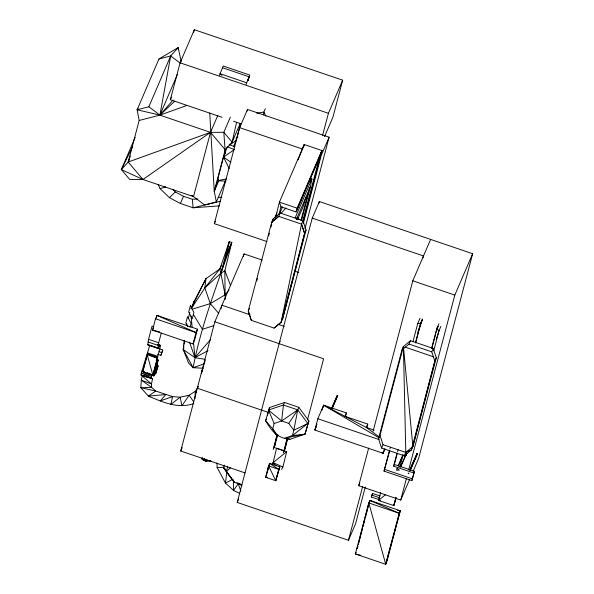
<?xml version="1.0" encoding="UTF-8"?>
<svg xmlns="http://www.w3.org/2000/svg" width="594" height="594" viewBox="0 0 594 594"><rect width="100%" height="100%" fill="white"/><g stroke="black" fill="none" stroke-linecap="round" stroke-linejoin="round"><path stroke-width="0.89" d="M297.163 219.32L297.193 217.486L298.114 218.288L297.713 219.802M157.848 344.423L160.38 345.277L160.358 346.302L157.039 359.036M236.189 139.56L236.271 137.756M194.966 398.708L195.315 391.305L198.314 386.753M153.742 326.67L152.057 326.099L148.559 339.337L147.817 344.847L157.952 348.292L160.38 345.277M157.952 348.292L158.702 342.783L161.264 333.078M184.222 340.288L183.242 349.495L188.632 363.105L193.124 367.693L202.896 368.213M278.192 435.261L275.668 434.4L272.735 428.853L274.146 423.515L281.638 420.953L283.42 405.004L284.511 402.472L298.827 407.343L308.902 420.931L304.982 434.177L289.983 439.27C277.094 438.045 272.156 431.675 265.6 420.775L269.52 407.529L284.511 402.472M218.741 313.402L210.313 303.616L204.841 287.949L205.97 278.616L219.832 269.008L221.324 265.696M226.856 471.584L225.468 483.041L233.524 490.414L239.694 493.391M275.698 217.204L279.41 202.138L304.225 144.528L321.926 150.549L303.341 220.983M263.491 114.813L263.862 112.08L265.325 108.687M183.836 345.923L183.242 349.495L193.124 367.693L203.616 364.033M184.133 344.141L184.437 342.352M193.124 367.693C201.277 324.673 217.434 283.732 231.771 242.508L229.269 241.661L219.832 269.008L204.841 287.949L191.528 308.227M225.468 180.769L216.35 201.953L204.64 204.967L193.533 196.621L142.939 179.485L129.67 179.403L121.354 169.572L128.2 162.013L139.167 120.456L159.89 115.132L170.678 55.947L178.178 47.587L181.215 61.657M151.782 375.118L151.151 377.903L152.48 378.764L151.507 383.954L151.611 387.37L155.762 391.03L172.572 396.629L180.145 397.193L189.152 395.24L195.315 391.305L196.718 392.389M249.361 308.516L248.27 311.056L251.314 320.337L274.101 328.111L281.14 322.26L301.537 224.146L302.97 220.745L280.205 213.001L273.166 218.852L271.71 222.23L278.749 216.379L280.205 213.001M277.004 435.068L273.247 449.294L274.851 445.574L277.056 435.053M287.117 438.506L283.36 452.739L284.964 449.012L287.169 438.491M204.841 287.949L220.871 273.247L226.047 256.831L229.269 241.661L220.871 273.247L225.089 294.839L225.23 299.331M266.684 474.732L268.585 465.911L269.676 463.379L279.811 466.832L275.727 480.717L265.592 477.272L268.585 465.911L278.72 469.364L279.811 466.832L275.727 480.717L268.585 465.911M236.583 122.23L232.128 142.152L225.223 149.74L214.256 191.298L216.35 201.953M271.985 464.76L273.129 462.592L276.574 448.299L286.702 451.67L282.878 467.055L281.519 469.401M227.665 251.618L231.771 242.508L224.851 270.716L225.089 294.839L210.313 303.616L192.256 309.199M144.008 371.651L143.651 372.497L153.787 375.943L158.145 359.964L156.452 359.385M186.434 325.712L186.887 323.938M188.261 318.607L189.857 312.392M357.826 546.049L357.135 548.745L357.863 546.064M358.279 544.253L368.822 502.94L369.913 500.408L400.274 510.736L386.805 561.768L385.714 564.3L355.361 553.972L368.822 502.94L399.183 513.268L400.274 510.736L397.549 510.469M302.97 220.745L306.044 230.041L304.588 233.42L282.603 318.867L281.148 322.245L274.086 328.088M404.336 455.784L405.791 452.405L412.86 446.562L434.845 361.115L436.293 357.744L433.226 348.448L410.454 340.696L403.415 346.554L401.96 349.925L378.527 438.751L381.571 448.039L404.336 455.784L411.404 449.94L412.86 446.562L436.293 357.744M193.726 303.037L194.186 301.255L205.97 278.616L190.949 308.91M190.05 327.279L191.09 323.322L187.533 316.609L185.877 322.943L187.853 326.67M222.134 117.36L170.352 99.733L180.093 62.808L194.349 29.7L342.679 80.183L332.937 117.107L324.532 136.627M193.659 32.336L194.349 29.7M219.453 75.416L223.203 66.016L249.777 75.059L248.129 80.242M159.853 348.812L149.747 345.374L141.342 372.928L141.001 374.97L151.507 383.954L141.305 380.16L142.256 375.779L152.48 378.764L141.001 374.97L151.151 377.903L141.342 372.928L151.455 376.373M155.524 318.778L152.532 330.13L193.02 343.911L194.483 340.518L197.483 329.165L156.987 315.384L155.524 318.778L196.02 332.558L197.483 329.165M156.296 318.005L156.987 315.384L196.02 332.558L193.02 343.911M142.723 371.71L147.579 353.846L157.714 357.298L152.858 375.163L142.723 371.71L147.579 353.846L157.343 358.16L152.858 375.163L147.163 372.646M191.921 195.701L193.533 196.621L210.491 132.358L217.79 115.407M154.15 375.104L158.145 359.964M153.883 373.403L155.576 373.982L158.153 365.793L156.467 365.221M158.153 365.793L155.576 373.982M157.521 354.232L160.9 355.383L162.749 350.007L159.37 348.856M162.749 350.007L160.9 355.383M226.076 181.125L217.33 180.717L223.53 157.098L227.257 146.837L234.407 149.569L223.53 157.098L229.187 168.54M246.05 84.467L249.072 76.775L222.475 67.709M248.151 80.264L249.072 76.775L247.965 80.235M233.598 146.391L236.152 140.459L240.585 123.656M266.966 241.572L214.33 223.656L239.664 127.651L247.505 109.445L329.091 137.207L304.937 228.727M247.037 111.234L247.505 109.445M245.01 472.891L180.732 451.017L214.835 321.777L244.067 253.898L262.31 260.105M202.94 368.466L201.418 373.181L205.242 360.142M221.027 308.769L221.963 305.219L250.037 314.775M243.362 256.571L244.067 253.898M209.296 460.625L210.952 461.003L206.304 461.3L203.779 460.439L201.826 458.924L202.257 457.306M203.779 460.439L204.113 459.169M206.809 459.4L206.304 461.3L201.826 458.924M256.779 280.932L257.492 278.252M268.666 235.9L269.379 233.204M271.035 226.93L271.74 224.235M272.215 222.438L273.166 218.852M278.92 214.523L280.962 206.794L279.41 202.138L297.111 208.16L321.926 150.549L319.468 157.729L302.673 221.362M303.519 147.201L304.225 144.528L298.084 159.89M241.728 484.845L234.37 482.335L223.589 467.775L224.287 465.109M227.688 466.32L226.336 471.436L234.37 482.335L223.589 467.775L225.059 468.896M297.111 208.16L296.116 211.947L280.962 206.794M296.733 219.238L297.193 217.486M305.955 197.156L303.23 206.415L298.114 218.288M322.624 135.269L328.423 113.291L342.679 80.183M300.943 220.433L308.873 190.37M310.179 178.46L311.865 179.039L310.328 186.991L301.425 220.73M303.252 223.604L321.243 155.42L329.091 137.207M281.14 322.26L304.588 233.42L301.537 224.146L278.749 216.379M306.044 230.041L282.603 318.867L282.432 317.033M365.295 486.961L355.591 523.73L348.463 540.288L237.214 502.427L312.244 218.109L319.372 201.552L472.646 253.712L418.57 458.642L413.112 471.317M318.896 203.341L319.372 201.552M267.397 415.562L268.109 412.882M268.577 411.1L269.52 407.529M267.374 472.119L269.676 463.379L278.72 469.364L275.727 480.717M277.331 434.986L274.049 447.438L284.162 450.883L287.444 438.431M307.477 419.943L323.611 358.791L214.835 321.777M304.982 434.177L292.411 435.551L284.92 438.112L304.982 434.177L308.902 420.931M345.515 416.431L346.436 412.941L323.671 405.197L317.835 418.74L314.85 430.071L383.175 453.326L385.001 449.086M323.21 406.942L323.671 405.197L366.298 427.45L379.544 437.147M366.825 427.576L367.745 424.086L344.98 416.335L346.436 412.941M409.474 479.759L400.742 500.037L358.717 485.729L368.636 448.143M373.121 431.14L412.793 280.799L430.62 239.412M348.463 540.288L362.659 486.471M423.017 257.759L423.485 255.962L312.244 218.109M378.527 438.751L379.974 435.372L403.415 346.554L412.86 446.562M358.338 544.275L359.051 541.587M359.519 539.798L360.231 537.11M360.699 535.32L362.592 528.155M363.06 526.366L364.954 519.208M365.429 517.419L366.134 514.731M366.609 512.941L367.315 510.253M367.79 508.464L368.495 505.776M368.971 503.987L369.913 500.408L399.183 513.268L385.714 564.3L368.822 502.94M371.866 495.144L379.432 497.72L378.935 499.606L371.369 497.03L371.866 495.144L372.594 493.458L380.16 496.027M372.594 493.458L371.369 497.03M381.593 452.398L383.175 453.326L384.325 448.967M412.927 341.802L417.79 323.374L419.988 318.287M415.444 342.686L420.559 323.292L422.386 319.052M415.674 342.909L420.797 323.47L422.408 319.468M414.59 471.339L413.862 473.032L393.622 466.142L394.349 464.449L414.59 471.339L411.865 480.598L384.028 471.124L389.426 450.69M384.028 471.124L389.679 450.779M380.65 492.575L378.578 500.43L393.785 505.605L396.25 497.854M393.622 466.142L397.03 453.222M394.349 464.449L397.297 453.252M431.638 348.21L436.753 328.801L438.944 323.708M431.86 348.418L435.595 334.281M436.063 332.514L438.09 326.433M406.868 453.207L405.977 455.16L406.474 453.274M433.724 350.802L439.055 330.606L440.882 326.366M395.856 497.75L393.785 505.605L395.975 497.779M400.742 500.037L406.407 478.556M408.769 469.609L454.818 295.099L472.646 253.712M409.63 470.047L416.995 453.623L417.211 454.158L410.268 470.262M411.865 480.598L413.862 473.032M274.851 445.574L275.794 442.01M276.269 440.228L277.68 434.89M284.964 449.012L287.793 438.327M385.714 564.3L400.274 510.736M399.933 466.349L403.178 455.019M192.575 306.504L194.186 301.255L191.268 308.034M436.174 339.263L437.036 336.672M437.615 334.934L439.055 330.606L436.753 328.801L437.912 326.306M417.782 332.224L422.624 319.23M316.973 424.071L314.85 430.071L316.305 426.685M321.844 410.343L323.671 405.197L379.046 437.8M130.368 155.91L128.2 162.013L142.939 179.485L210.491 132.358L223.812 132.321L232.128 142.152L240.154 123.507M405.977 455.16L406.808 452.858M226.047 256.831L231.771 242.508M274.822 217.924L276.945 212.815M321.926 150.549L296.116 211.947L319.468 157.729M139.167 120.456L137.132 109.793L158.969 58.962L178.178 47.587L178.341 49.369M142.939 179.485L121.354 169.572L135.18 137.392M138.068 108.212L137.132 109.793L148.842 106.772L170.678 55.947L180.301 63.179M219.743 205.843L193.065 207.789L180.405 203.482L183.494 196.28L175.334 191.973L172.765 189.493M129.292 159.474L128.2 162.013L210.491 132.358L225.223 149.74L225.393 153.861M137.132 109.793L159.89 115.132L177.406 74.458M170.352 99.733L171.443 97.186M230.375 117.07L223.812 132.321L225.378 153.638M153.623 327.584L152.532 330.13L159.675 331.898M219 180.286L214.256 191.298L209.749 113.001M214.33 223.656L215.399 221.176M157.714 357.298L157.343 358.16L147.208 354.707L152.858 375.163M183.969 347.802L183.242 349.495L194.929 357.633L204.997 359.303M198.01 386.583L197.297 388.238L268.354 412.422M279.195 214.545L282.477 206.92M180.732 451.017L182.195 447.616M295.077 218.02L311.865 179.039L310.068 178.883M296.465 219.186L310.328 186.991L308.962 189.389M279.113 343.651L280.212 341.105M266.327 419.082L265.6 420.775L272.735 428.853L277.754 435.669M237.214 502.427L238.639 499.116M266.32 475.579L265.592 477.272L267.315 477.413M298.827 407.343L297.735 409.875L288.803 423.396L293.822 430.212L292.411 435.551L307.811 423.463L297.735 409.875L283.42 405.004L268.429 410.06L274.146 423.515M331.593 408.397L337.147 395.389M332.024 408.085L337.503 395.366M331.883 408.635L337.355 395.923M332.239 408.62L337.793 395.611M367.745 424.086L366.298 427.45L374.19 430.13M401.96 349.925L409.006 344.075L410.454 340.696M358.717 485.729L359.808 483.197M381.571 448.039L383.026 444.661L379.974 435.372M389.894 448.916L390.622 447.223M383.026 444.661L405.791 452.405L411.404 449.94L434.845 361.115L431.771 351.826L433.226 348.448M397.483 451.499L398.21 449.806M356.088 552.279L355.361 553.972L360.751 555.308M398.143 465.837L402.843 454.922M398.374 466.038L403.066 455.13M400.801 466.802L406.222 454.217L404.848 456.504M410.06 469.735L416.995 453.623M409.912 470.285L417.211 454.158L416.646 453.638L416.854 454.172M410.35 469.973L417.285 453.861M400.081 467.367L406.222 454.217L404.818 456.623M121.354 169.572L132.692 146.54M241.914 485.736L238.268 483.746L233.524 490.414L233.516 479.863M225.089 294.839L229.017 289.991M210.447 339.709L194.929 357.633L189.508 342.174M148.842 106.772L159.89 115.132L173.047 100.022M280.94 213.491L285.885 207.974M308.152 183.167L311.865 179.039M158.256 184.682L160.09 188.677L169.409 197.668L175.334 191.973M210.491 132.358L159.89 115.132L174.762 101.18M230.405 467.827L226.336 471.436L223.589 467.775M278.764 216.402L271.71 222.23L248.262 311.07L251.336 320.359M385.64 494.594L378.578 500.43L380.39 500.727M276.002 465.815L273.129 462.592L286.702 451.67M207.714 460.276L206.304 461.3L204.284 458.538M230.249 144.646L236.152 140.459M268.429 410.06L281.638 420.953L297.735 409.875L293.822 430.212L307.811 423.463M208.011 350.653L194.929 357.633L193.406 341.053M232.714 479.388L225.468 483.041L217.137 467.537L216.988 462.978M159.89 115.132L186.976 105.442M160.09 188.677L165.704 186.828M213.751 325.675L202.406 329.291L193.384 314.426M158.969 58.962L170.678 55.947M220.656 201.158L193.065 207.789L192.389 199.309L183.494 196.28M217.33 180.717L226.381 178.943M193.896 403.504C178.311 409.118 162.652 402.168 148.411 396.079L140.823 387.711L141.305 380.16L151.611 387.37L140.823 387.711L155.762 391.03L148.411 396.079L165.8 394.572L160.298 400.891L172.572 396.629L170.827 404.492L180.145 397.193L181.942 405.799L189.152 395.24L193.733 401.863M256.786 113.224L263.862 112.08L265.964 116.201M192.389 199.309L197.899 198.908M218.095 197.453L221.77 197.186M217.137 467.537L223.975 467.3M417.79 323.374L420.797 323.47M157.44 344.572L159.986 345.426L157.559 344.527M246.51 82.722L219.914 73.671L221.993 75.468M180.093 62.808L328.423 113.291M233.546 121.243L241.439 123.931M239.664 127.651L302.821 149.146M297.587 218.689L299.272 219.268M275.92 215.377L277.621 215.956M412.793 280.799L454.818 295.099M295.315 271.339L298.789 272.52M409.006 344.075L431.771 351.826M405.145 347.141L433.702 356.86M278.111 324.324L284.251 326.418M148.559 339.337L158.702 342.783M148.017 341.966L158.153 345.418M159.11 351.693L161.65 352.561M147.75 352.94L157.856 356.385M317.835 418.74L379.158 439.605M141.84 371.05L144.364 371.911M281.638 420.953L288.803 423.396M384.756 469.438L412.592 478.913M286.612 438.12L289.983 439.27M229.15 144.594L234.712 146.718M236.895 482.692L241.765 484.622M156.148 360.09L157.781 360.803L153.787 375.943L148.901 373.797M273.129 462.592L282.878 467.055M169.409 197.668L180.405 203.482M369.913 500.408L372.141 501.774M223.53 157.098L230.799 162.162M381.704 452.249L383.175 453.326M192.085 195.485L193.533 196.621M229.796 144.238L230.227 144.713M230.621 285.573L224.851 270.716L220.871 273.247L219.832 269.008M238.268 483.746L240.86 491.193M301.522 224.124L304.588 233.42M191.127 316.179L192.144 327.235M237.563 133.568L237.704 137.259M403.415 346.554L405.791 452.405M190.355 305.732L188.699 312.065L192.256 318.778L193.911 312.437L190.355 305.732M397.059 468.354L396.562 470.233L399.361 470.158L397.059 468.354M408.241 473.143L408.806 473.656L408.241 473.143M218.273 179.091L214.256 191.298L218.265 179.113M148.233 344.787L147.817 344.847L158.42 348.24L148.233 344.787"/></g></svg>
